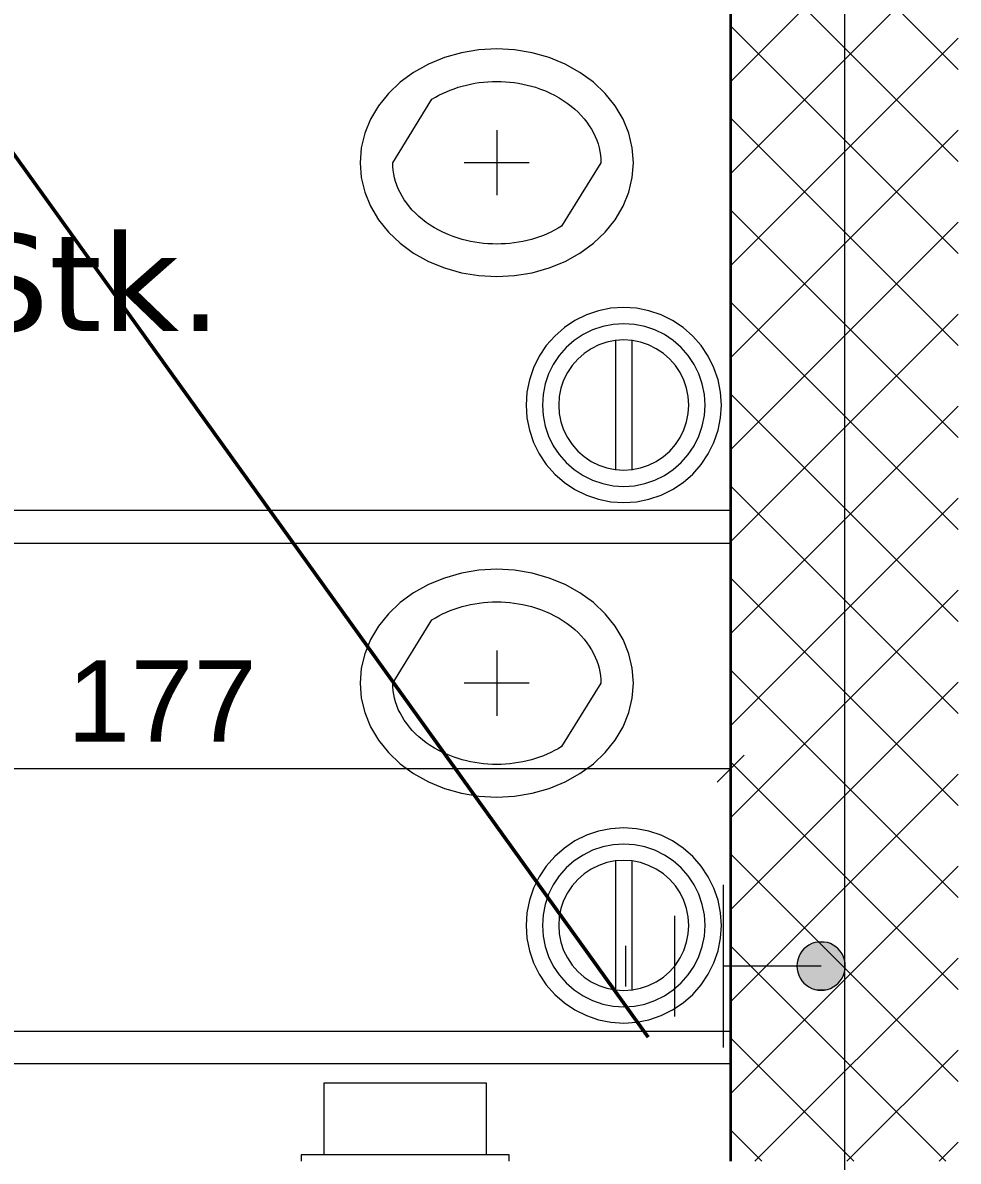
# Model space of a CAD drawing. Extents: x -1132 to 613, y -179 to 712.
# Drawn here: x -737.07 to -708.31, y 344.88 to 379.88 of the extents above; entities that cross this region are included whole.
import ezdxf
from ezdxf.lldxf.tags import DXFTag

# ---------------------------------------------------------------- set-up
doc = ezdxf.new("R2010")
doc.units = 0
doc.layers.get('0').update_dxf_attribs({"lineweight": 13})
for name, color, linetype, lineweight in [('A-AREA-____-IDEN', 7, 'Continuous', 5), ('A-GENM-____-HDLN', 7, '_Verdeckte Linien_', 9), ('A-WALL-____-MCUT', 7, 'Continuous', 35), ('A-WALL-____-PATT', 7, 'Continuous', 35), ('M-EQPM-____-OTLN', 7, 'Continuous', 9), ('S-GRID-____-OTLN', 7, 'Continuous', 5)]:
    doc.layers.add(name, color=color, linetype=linetype, lineweight=lineweight)
for name, color, linetype, lineweight, true_color in [('EL01_VVV_Mass', 7, 'Continuous', 13, 0xb2b200), ('EL01_WAN_Potentialausgleich', 1, 'Continuous', 13, 0xff0000), ('X_Geometrie', 3, 'Continuous', 50, 0x00ff00)]:
    doc.layers.add(name, color=color, linetype=linetype, lineweight=lineweight, true_color=true_color)
doc.styles.get("Standard").update_dxf_attribs({"font": 'arial.ttf'})
tags = doc.linetypes.add('_Rasterlinie_', pattern=[0.375, 0.2, -0.05, 0.075, -0.05]).pattern_tags.tags
tags[10:11] = [DXFTag(74, 4), DXFTag(75, 0), DXFTag(340, '0'), DXFTag(46, 1.0), DXFTag(50, 0.0), DXFTag(44, 0.0), DXFTag(45, 0.0)]
tags[8:9] = [DXFTag(74, 4), DXFTag(75, 0), DXFTag(340, '0'), DXFTag(46, 1.0), DXFTag(50, 0.0), DXFTag(44, 0.0), DXFTag(45, 0.0)]
tags[6:7] = [DXFTag(74, 4), DXFTag(75, 0), DXFTag(340, '0'), DXFTag(46, 1.0), DXFTag(50, 0.0), DXFTag(44, 0.0), DXFTag(45, 0.0)]
tags[4:5] = [DXFTag(74, 4), DXFTag(75, 0), DXFTag(340, '0'), DXFTag(46, 1.0), DXFTag(50, 0.0), DXFTag(44, 0.0), DXFTag(45, 0.0)]
tags = doc.linetypes.add('_Verdeckte Linien_', pattern=[0.15, 0.1, -0.05]).pattern_tags.tags
tags[6:7] = [DXFTag(74, 4), DXFTag(75, 0), DXFTag(340, '0'), DXFTag(46, 1.0), DXFTag(50, 0.0), DXFTag(44, 0.0), DXFTag(45, 0.0)]
tags[4:5] = [DXFTag(74, 4), DXFTag(75, 0), DXFTag(340, '0'), DXFTag(46, 1.0), DXFTag(50, 0.0), DXFTag(44, 0.0), DXFTag(45, 0.0)]

# ---------------------------------------------------------------- blocks, each defined once
blk = doc.blocks.new('Referenz-A0UNPDE96I', base_point=(-1115.886, -117.372))
at = {"layer": 'A-GENM-____-HDLN', "color": 0, "linetype": '_Verdeckte Linien_', "ltscale": 0.13}
for p, q in [((-722.498, 379.074), (-723.047, 379.044)), ((-721.95, 379.044), (-722.498, 379.074)), ((-724.106, 378.807), (-724.598, 378.605)), ((-723.585, 378.955), (-724.106, 378.807)), ((-723.047, 379.044), (-723.585, 378.955)), ((-721.411, 378.955), (-721.95, 379.044)), ((-720.891, 378.807), (-721.411, 378.955)), ((-720.398, 378.605), (-720.891, 378.807)), ((-724.598, 378.605), (-725.055, 378.351)), ((-719.942, 378.351), (-720.398, 378.605)), ((-725.468, 378.049), (-725.83, 377.704)), ((-725.055, 378.351), (-725.468, 378.049)), ((-719.529, 378.049), (-719.942, 378.351)), ((-719.166, 377.704), (-719.529, 378.049)), ((-725.83, 377.704), (-726.136, 377.324)), ((-718.861, 377.324), (-719.166, 377.704)), ((-726.136, 377.324), (-726.379, 376.913)), ((-718.618, 376.913), (-718.861, 377.324)), ((-726.379, 376.913), (-726.555, 376.48)), ((-718.441, 376.48), (-718.618, 376.913)), ((-726.555, 376.48), (-726.662, 376.031)), ((-722.498, 376.574), (-722.498, 374.574)), ((-718.334, 376.031), (-718.441, 376.48)), ((-726.662, 376.031), (-726.698, 375.574)), ((-718.298, 375.574), (-718.334, 376.031)), ((-726.698, 375.574), (-726.662, 375.117)), ((-721.498, 375.574), (-723.498, 375.574)), ((-718.334, 375.117), (-718.298, 375.574)), ((-726.662, 375.117), (-726.555, 374.668)), ((-718.441, 374.668), (-718.334, 375.117)), ((-726.555, 374.668), (-726.379, 374.234)), ((-718.618, 374.234), (-718.441, 374.668)), ((-726.379, 374.234), (-726.136, 373.824)), ((-718.861, 373.824), (-718.618, 374.234)), ((-726.136, 373.824), (-725.83, 373.443)), ((-719.166, 373.443), (-718.861, 373.824)), ((-725.83, 373.443), (-725.468, 373.099)), ((-719.529, 373.099), (-719.166, 373.443)), ((-725.468, 373.099), (-725.055, 372.797)), ((-725.055, 372.797), (-724.598, 372.543)), ((-720.398, 372.543), (-719.942, 372.797)), ((-719.942, 372.797), (-719.529, 373.099)), ((-724.598, 372.543), (-724.106, 372.34)), ((-720.891, 372.34), (-720.398, 372.543)), ((-724.106, 372.34), (-723.585, 372.193)), ((-723.585, 372.193), (-723.047, 372.104)), ((-723.047, 372.104), (-722.498, 372.074)), ((-722.498, 372.074), (-721.95, 372.104)), ((-721.95, 372.104), (-721.411, 372.193)), ((-721.411, 372.193), (-720.891, 372.34)), ((-719.373, 371.023), (-719.744, 370.897)), ((-718.988, 371.099), (-719.373, 371.023)), ((-718.596, 371.125), (-718.988, 371.099)), ((-718.205, 371.099), (-718.596, 371.125)), ((-717.82, 371.023), (-718.205, 371.099)), ((-717.448, 370.897), (-717.82, 371.023)), ((-720.096, 370.723), (-720.422, 370.505)), ((-719.744, 370.897), (-720.096, 370.723)), ((-717.096, 370.723), (-717.448, 370.897)), ((-716.77, 370.505), (-717.096, 370.723)), ((-720.422, 370.505), (-720.717, 370.246)), ((-719.553, 370.435), (-719.846, 370.29)), ((-719.243, 370.54), (-719.553, 370.435)), ((-718.922, 370.604), (-719.243, 370.54)), ((-718.596, 370.625), (-718.922, 370.604)), ((-718.27, 370.604), (-718.596, 370.625)), ((-717.949, 370.54), (-718.27, 370.604)), ((-717.639, 370.435), (-717.949, 370.54)), ((-717.346, 370.29), (-717.639, 370.435)), ((-716.475, 370.246), (-716.77, 370.505)), ((-720.717, 370.246), (-720.976, 369.951)), ((-720.118, 370.108), (-720.364, 369.893)), ((-719.846, 370.29), (-720.118, 370.108)), ((-719.361, 369.973), (-719.596, 369.857)), ((-719.114, 370.057), (-719.361, 369.973)), ((-718.857, 370.108), (-719.114, 370.057)), ((-718.596, 370.125), (-718.857, 370.108)), ((-718.846, 370.125), (-718.846, 366.125)), ((-718.335, 370.108), (-718.596, 370.125)), ((-718.346, 370.125), (-718.346, 366.125)), ((-718.078, 370.057), (-718.335, 370.108)), ((-717.831, 369.973), (-718.078, 370.057)), ((-717.596, 369.857), (-717.831, 369.973)), ((-717.074, 370.108), (-717.346, 370.29)), ((-716.828, 369.893), (-717.074, 370.108)), ((-716.216, 369.951), (-716.475, 370.246)), ((-721.194, 369.625), (-721.368, 369.273)), ((-720.976, 369.951), (-721.194, 369.625)), ((-720.579, 369.647), (-720.761, 369.375)), ((-720.364, 369.893), (-720.579, 369.647)), ((-719.814, 369.712), (-720.01, 369.539)), ((-719.596, 369.857), (-719.814, 369.712)), ((-717.379, 369.712), (-717.596, 369.857)), ((-717.182, 369.539), (-717.379, 369.712)), ((-716.613, 369.647), (-716.828, 369.893)), ((-716.431, 369.375), (-716.613, 369.647)), ((-715.998, 369.625), (-716.216, 369.951)), ((-715.824, 369.273), (-715.998, 369.625)), ((-721.368, 369.273), (-721.494, 368.902)), ((-720.761, 369.375), (-720.906, 369.082)), ((-720.183, 369.343), (-720.328, 369.125)), ((-720.01, 369.539), (-720.183, 369.343)), ((-717.009, 369.343), (-717.182, 369.539)), ((-716.864, 369.125), (-717.009, 369.343)), ((-716.286, 369.082), (-716.431, 369.375)), ((-715.698, 368.902), (-715.824, 369.273)), ((-720.906, 369.082), (-721.011, 368.772)), ((-720.328, 369.125), (-720.444, 368.89)), ((-716.748, 368.89), (-716.864, 369.125)), ((-716.181, 368.772), (-716.286, 369.082)), ((-721.494, 368.902), (-721.57, 368.517)), ((-721.011, 368.772), (-721.075, 368.451)), ((-720.528, 368.643), (-720.579, 368.386)), ((-720.444, 368.89), (-720.528, 368.643)), ((-716.664, 368.643), (-716.748, 368.89)), ((-716.613, 368.386), (-716.664, 368.643)), ((-716.117, 368.451), (-716.181, 368.772)), ((-715.622, 368.517), (-715.698, 368.902)), ((-721.57, 368.517), (-721.596, 368.125)), ((-721.075, 368.451), (-721.096, 368.125)), ((-720.579, 368.386), (-720.596, 368.125)), ((-716.596, 368.125), (-716.613, 368.386)), ((-716.096, 368.125), (-716.117, 368.451)), ((-715.596, 368.125), (-715.622, 368.517)), ((-721.596, 368.125), (-721.57, 367.734)), ((-721.096, 368.125), (-721.075, 367.799)), ((-720.596, 368.125), (-720.579, 367.864)), ((-720.579, 367.864), (-720.528, 367.607)), ((-716.664, 367.607), (-716.613, 367.864)), ((-716.613, 367.864), (-716.596, 368.125)), ((-716.117, 367.799), (-716.096, 368.125)), ((-715.622, 367.734), (-715.596, 368.125)), ((-721.57, 367.734), (-721.494, 367.349)), ((-721.075, 367.799), (-721.011, 367.478)), ((-720.528, 367.607), (-720.444, 367.36)), ((-716.748, 367.36), (-716.664, 367.607)), ((-716.181, 367.478), (-716.117, 367.799)), ((-715.698, 367.349), (-715.622, 367.734)), ((-721.494, 367.349), (-721.368, 366.977)), ((-721.011, 367.478), (-720.906, 367.168)), ((-720.906, 367.168), (-720.761, 366.875)), ((-720.444, 367.36), (-720.328, 367.125)), ((-716.864, 367.125), (-716.748, 367.36)), ((-716.431, 366.875), (-716.286, 367.168)), ((-716.286, 367.168), (-716.181, 367.478)), ((-715.824, 366.977), (-715.698, 367.349)), ((-721.368, 366.977), (-721.194, 366.625)), ((-720.761, 366.875), (-720.579, 366.603)), ((-720.328, 367.125), (-720.183, 366.908)), ((-720.183, 366.908), (-720.01, 366.711)), ((-717.182, 366.711), (-717.009, 366.908)), ((-717.009, 366.908), (-716.864, 367.125)), ((-716.613, 366.603), (-716.431, 366.875)), ((-715.998, 366.625), (-715.824, 366.977)), ((-721.194, 366.625), (-720.976, 366.299)), ((-720.579, 366.603), (-720.364, 366.357)), ((-720.01, 366.711), (-719.814, 366.538)), ((-719.814, 366.538), (-719.596, 366.393)), ((-717.596, 366.393), (-717.379, 366.538)), ((-717.379, 366.538), (-717.182, 366.711)), ((-716.828, 366.357), (-716.613, 366.603)), ((-716.216, 366.299), (-715.998, 366.625)), ((-720.976, 366.299), (-720.717, 366.004)), ((-720.364, 366.357), (-720.118, 366.142)), ((-720.118, 366.142), (-719.846, 365.96)), ((-719.596, 366.393), (-719.361, 366.277)), ((-719.361, 366.277), (-719.114, 366.193)), ((-719.114, 366.193), (-718.857, 366.142)), ((-718.857, 366.142), (-718.596, 366.125)), ((-718.596, 366.125), (-718.335, 366.142)), ((-718.335, 366.142), (-718.078, 366.193)), ((-718.078, 366.193), (-717.831, 366.277)), ((-717.831, 366.277), (-717.596, 366.393)), ((-717.346, 365.96), (-717.074, 366.142)), ((-717.074, 366.142), (-716.828, 366.357)), ((-716.475, 366.004), (-716.216, 366.299)), ((-720.717, 366.004), (-720.422, 365.745)), ((-719.846, 365.96), (-719.553, 365.815)), ((-719.553, 365.815), (-719.243, 365.71)), ((-717.949, 365.71), (-717.639, 365.815)), ((-717.639, 365.815), (-717.346, 365.96)), ((-716.77, 365.745), (-716.475, 366.004)), ((-720.422, 365.745), (-720.096, 365.527)), ((-720.096, 365.527), (-719.744, 365.353)), ((-719.243, 365.71), (-718.922, 365.646)), ((-718.922, 365.646), (-718.596, 365.625)), ((-718.596, 365.625), (-718.27, 365.646)), ((-718.27, 365.646), (-717.949, 365.71)), ((-717.448, 365.353), (-717.096, 365.527)), ((-717.096, 365.527), (-716.77, 365.745)), ((-719.744, 365.353), (-719.373, 365.227)), ((-719.373, 365.227), (-718.988, 365.151)), ((-718.988, 365.151), (-718.596, 365.125)), ((-718.596, 365.125), (-718.205, 365.151)), ((-718.205, 365.151), (-717.82, 365.227)), ((-717.82, 365.227), (-717.448, 365.353)), ((-715.315, 364.878), (-739.315, 364.878)), ((-715.315, 363.878), (-715.315, 364.878)), ((-739.315, 363.878), (-715.315, 363.878)), ((-723.047, 363.044), (-723.585, 362.955)), ((-722.498, 363.074), (-723.047, 363.044)), ((-721.95, 363.044), (-722.498, 363.074)), ((-721.411, 362.955), (-721.95, 363.044)), ((-724.106, 362.807), (-724.598, 362.605)), ((-723.585, 362.955), (-724.106, 362.807)), ((-720.891, 362.807), (-721.411, 362.955)), ((-720.398, 362.605), (-720.891, 362.807)), ((-725.055, 362.351), (-725.468, 362.049)), ((-724.598, 362.605), (-725.055, 362.351)), ((-719.942, 362.351), (-720.398, 362.605)), ((-719.529, 362.049), (-719.942, 362.351)), ((-725.468, 362.049), (-725.83, 361.704)), ((-719.166, 361.704), (-719.529, 362.049)), ((-725.83, 361.704), (-726.136, 361.324)), ((-718.861, 361.324), (-719.166, 361.704)), ((-726.136, 361.324), (-726.379, 360.913)), ((-718.618, 360.913), (-718.861, 361.324)), ((-726.379, 360.913), (-726.555, 360.48)), ((-718.441, 360.48), (-718.618, 360.913)), ((-722.498, 360.574), (-722.498, 358.574)), ((-726.555, 360.48), (-726.662, 360.031)), ((-718.334, 360.031), (-718.441, 360.48)), ((-726.662, 360.031), (-726.698, 359.574)), ((-718.298, 359.574), (-718.334, 360.031)), ((-726.698, 359.574), (-726.662, 359.117)), ((-721.498, 359.574), (-723.498, 359.574)), ((-718.334, 359.117), (-718.298, 359.574)), ((-726.662, 359.117), (-726.555, 358.668)), ((-718.441, 358.668), (-718.334, 359.117)), ((-726.555, 358.668), (-726.379, 358.234)), ((-718.618, 358.234), (-718.441, 358.668)), ((-726.379, 358.234), (-726.136, 357.824)), ((-718.861, 357.824), (-718.618, 358.234)), ((-726.136, 357.824), (-725.83, 357.443)), ((-719.166, 357.443), (-718.861, 357.824)), ((-725.83, 357.443), (-725.468, 357.099)), ((-719.529, 357.099), (-719.166, 357.443)), ((-725.468, 357.099), (-725.055, 356.797)), ((-719.942, 356.797), (-719.529, 357.099)), ((-725.055, 356.797), (-724.598, 356.543)), ((-720.398, 356.543), (-719.942, 356.797)), ((-724.598, 356.543), (-724.106, 356.34)), ((-724.106, 356.34), (-723.585, 356.193)), ((-721.411, 356.193), (-720.891, 356.34)), ((-720.891, 356.34), (-720.398, 356.543)), ((-723.585, 356.193), (-723.047, 356.104)), ((-723.047, 356.104), (-722.498, 356.074)), ((-722.498, 356.074), (-721.95, 356.104)), ((-721.95, 356.104), (-721.411, 356.193)), ((-719.373, 355.023), (-719.744, 354.897)), ((-718.988, 355.099), (-719.373, 355.023)), ((-718.596, 355.125), (-718.988, 355.099)), ((-718.205, 355.099), (-718.596, 355.125)), ((-717.82, 355.023), (-718.205, 355.099)), ((-717.448, 354.897), (-717.82, 355.023)), ((-720.096, 354.723), (-720.422, 354.505)), ((-719.744, 354.897), (-720.096, 354.723)), ((-718.922, 354.604), (-719.243, 354.54)), ((-718.596, 354.625), (-718.922, 354.604)), ((-718.27, 354.604), (-718.596, 354.625)), ((-717.949, 354.54), (-718.27, 354.604)), ((-717.096, 354.723), (-717.448, 354.897)), ((-716.77, 354.505), (-717.096, 354.723)), ((-720.717, 354.246), (-720.976, 353.951)), ((-720.422, 354.505), (-720.717, 354.246)), ((-719.846, 354.29), (-720.118, 354.108)), ((-719.553, 354.435), (-719.846, 354.29)), ((-719.243, 354.54), (-719.553, 354.435)), ((-717.639, 354.435), (-717.949, 354.54)), ((-717.346, 354.29), (-717.639, 354.435)), ((-717.074, 354.108), (-717.346, 354.29)), ((-716.475, 354.246), (-716.77, 354.505)), ((-716.216, 353.951), (-716.475, 354.246)), ((-720.976, 353.951), (-721.194, 353.625)), ((-720.364, 353.893), (-720.579, 353.647)), ((-720.118, 354.108), (-720.364, 353.893)), ((-719.361, 353.973), (-719.596, 353.857)), ((-719.114, 354.057), (-719.361, 353.973)), ((-718.857, 354.108), (-719.114, 354.057)), ((-718.596, 354.125), (-718.857, 354.108)), ((-718.846, 354.125), (-718.846, 350.125)), ((-718.335, 354.108), (-718.596, 354.125)), ((-718.346, 354.125), (-718.346, 350.125)), ((-718.078, 354.057), (-718.335, 354.108)), ((-717.831, 353.973), (-718.078, 354.057)), ((-717.596, 353.857), (-717.831, 353.973)), ((-716.828, 353.893), (-717.074, 354.108)), ((-716.613, 353.647), (-716.828, 353.893)), ((-715.998, 353.625), (-716.216, 353.951)), ((-721.194, 353.625), (-721.368, 353.273)), ((-720.579, 353.647), (-720.761, 353.375)), ((-720.01, 353.539), (-720.183, 353.343)), ((-719.814, 353.712), (-720.01, 353.539)), ((-719.596, 353.857), (-719.814, 353.712)), ((-717.379, 353.712), (-717.596, 353.857)), ((-717.182, 353.539), (-717.379, 353.712)), ((-717.009, 353.343), (-717.182, 353.539)), ((-716.431, 353.375), (-716.613, 353.647)), ((-715.824, 353.273), (-715.998, 353.625)), ((-721.368, 353.273), (-721.494, 352.902)), ((-720.761, 353.375), (-720.906, 353.082)), ((-720.183, 353.343), (-720.328, 353.125)), ((-716.864, 353.125), (-717.009, 353.343)), ((-716.286, 353.082), (-716.431, 353.375)), ((-715.698, 352.902), (-715.824, 353.273)), ((-721.494, 352.902), (-721.57, 352.517)), ((-720.906, 353.082), (-721.011, 352.772)), ((-720.444, 352.89), (-720.528, 352.643)), ((-720.328, 353.125), (-720.444, 352.89)), ((-716.748, 352.89), (-716.864, 353.125)), ((-716.664, 352.643), (-716.748, 352.89)), ((-716.181, 352.772), (-716.286, 353.082)), ((-715.622, 352.517), (-715.698, 352.902)), ((-721.57, 352.517), (-721.596, 352.125)), ((-721.011, 352.772), (-721.075, 352.451)), ((-720.528, 352.643), (-720.579, 352.386)), ((-716.613, 352.386), (-716.664, 352.643)), ((-716.117, 352.451), (-716.181, 352.772)), ((-715.596, 352.125), (-715.622, 352.517)), ((-721.596, 352.125), (-721.57, 351.734)), ((-721.075, 352.451), (-721.096, 352.125)), ((-721.096, 352.125), (-721.075, 351.799)), ((-720.579, 352.386), (-720.596, 352.125)), ((-720.596, 352.125), (-720.579, 351.864)), ((-716.596, 352.125), (-716.613, 352.386)), ((-716.613, 351.864), (-716.596, 352.125)), ((-716.096, 352.125), (-716.117, 352.451)), ((-716.117, 351.799), (-716.096, 352.125)), ((-715.622, 351.734), (-715.596, 352.125)), ((-721.075, 351.799), (-721.011, 351.478)), ((-720.579, 351.864), (-720.528, 351.607)), ((-716.664, 351.607), (-716.613, 351.864)), ((-716.181, 351.478), (-716.117, 351.799)), ((-721.57, 351.734), (-721.494, 351.349)), ((-721.011, 351.478), (-720.906, 351.168)), ((-720.528, 351.607), (-720.444, 351.36)), ((-716.748, 351.36), (-716.664, 351.607)), ((-716.286, 351.168), (-716.181, 351.478)), ((-715.698, 351.349), (-715.622, 351.734)), ((-721.494, 351.349), (-721.368, 350.977)), ((-720.906, 351.168), (-720.761, 350.875)), ((-720.444, 351.36), (-720.328, 351.125)), ((-720.328, 351.125), (-720.183, 350.908)), ((-717.009, 350.908), (-716.864, 351.125)), ((-716.864, 351.125), (-716.748, 351.36)), ((-716.431, 350.875), (-716.286, 351.168)), ((-715.824, 350.977), (-715.698, 351.349)), ((-721.368, 350.977), (-721.194, 350.625)), ((-720.761, 350.875), (-720.579, 350.603)), ((-720.183, 350.908), (-720.01, 350.711)), ((-717.182, 350.711), (-717.009, 350.908)), ((-716.613, 350.603), (-716.431, 350.875)), ((-715.998, 350.625), (-715.824, 350.977)), ((-721.194, 350.625), (-720.976, 350.299)), ((-720.579, 350.603), (-720.364, 350.357)), ((-720.01, 350.711), (-719.814, 350.538)), ((-719.814, 350.538), (-719.596, 350.393)), ((-719.596, 350.393), (-719.361, 350.277)), ((-717.831, 350.277), (-717.596, 350.393)), ((-717.596, 350.393), (-717.379, 350.538)), ((-717.379, 350.538), (-717.182, 350.711)), ((-716.828, 350.357), (-716.613, 350.603)), ((-716.216, 350.299), (-715.998, 350.625)), ((-720.976, 350.299), (-720.717, 350.004)), ((-720.364, 350.357), (-720.118, 350.142)), ((-720.118, 350.142), (-719.846, 349.96)), ((-719.361, 350.277), (-719.114, 350.193)), ((-719.114, 350.193), (-718.857, 350.142)), ((-718.857, 350.142), (-718.596, 350.125)), ((-718.596, 350.125), (-718.335, 350.142)), ((-718.335, 350.142), (-718.078, 350.193)), ((-718.078, 350.193), (-717.831, 350.277)), ((-717.346, 349.96), (-717.074, 350.142)), ((-717.074, 350.142), (-716.828, 350.357)), ((-716.475, 350.004), (-716.216, 350.299)), ((-720.717, 350.004), (-720.422, 349.745)), ((-720.422, 349.745), (-720.096, 349.527)), ((-719.846, 349.96), (-719.553, 349.815)), ((-719.553, 349.815), (-719.243, 349.71)), ((-719.243, 349.71), (-718.922, 349.646)), ((-718.27, 349.646), (-717.949, 349.71)), ((-717.949, 349.71), (-717.639, 349.815)), ((-717.639, 349.815), (-717.346, 349.96)), ((-717.096, 349.527), (-716.77, 349.745)), ((-716.77, 349.745), (-716.475, 350.004)), ((-720.096, 349.527), (-719.744, 349.353)), ((-719.744, 349.353), (-719.373, 349.227)), ((-718.922, 349.646), (-718.596, 349.625)), ((-718.596, 349.625), (-718.27, 349.646)), ((-717.82, 349.227), (-717.448, 349.353)), ((-717.448, 349.353), (-717.096, 349.527)), ((-719.373, 349.227), (-718.988, 349.151)), ((-718.988, 349.151), (-718.596, 349.125)), ((-718.596, 349.125), (-718.205, 349.151)), ((-718.205, 349.151), (-717.82, 349.227)), ((-739.315, 348.878), (-715.315, 348.878)), ((-715.315, 347.878), (-715.315, 348.878)), ((-740.315, 347.878), (-715.315, 347.878))]:
    blk.add_line(p, q, dxfattribs=at)
at = {"layer": 'A-GENM-____-HDLN', "color": 0, "linetype": 'Continuous'}
for p, q in [((-723.302, 377.993), (-723.171, 378.017)), ((-723.171, 378.017), (-723.038, 378.038)), ((-723.038, 378.038), (-722.904, 378.053)), ((-722.904, 378.053), (-722.769, 378.065)), ((-722.769, 378.065), (-722.634, 378.071)), ((-722.634, 378.071), (-722.498, 378.074)), ((-722.498, 378.074), (-722.363, 378.071)), ((-722.363, 378.071), (-722.228, 378.065)), ((-722.228, 378.065), (-722.093, 378.053)), ((-722.093, 378.053), (-721.959, 378.038)), ((-721.959, 378.038), (-721.826, 378.017)), ((-721.826, 378.017), (-721.694, 377.993)), ((-724.277, 377.647), (-724.165, 377.704)), ((-724.165, 377.704), (-724.049, 377.757)), ((-724.049, 377.757), (-723.931, 377.806)), ((-723.931, 377.806), (-723.81, 377.851)), ((-723.81, 377.851), (-723.686, 377.893)), ((-723.686, 377.893), (-723.56, 377.93)), ((-723.56, 377.93), (-723.432, 377.963)), ((-723.432, 377.963), (-723.302, 377.993)), ((-721.694, 377.993), (-721.564, 377.964)), ((-721.564, 377.964), (-721.436, 377.93)), ((-721.436, 377.93), (-721.31, 377.893)), ((-721.31, 377.893), (-721.156, 377.84)), ((-721.156, 377.84), (-721.006, 377.782)), ((-721.006, 377.782), (-720.861, 377.717)), ((-720.861, 377.717), (-720.72, 377.647)), ((-725.698, 375.574), (-724.491, 377.524)), ((-724.491, 377.524), (-724.386, 377.587)), ((-724.386, 377.587), (-724.277, 377.647)), ((-720.72, 377.647), (-720.585, 377.572)), ((-720.585, 377.572), (-720.455, 377.492)), ((-720.455, 377.492), (-720.331, 377.407)), ((-720.331, 377.407), (-720.214, 377.317)), ((-720.214, 377.317), (-720.103, 377.224)), ((-720.103, 377.224), (-719.999, 377.127)), ((-719.999, 377.127), (-719.902, 377.027)), ((-719.902, 377.027), (-719.812, 376.924)), ((-719.812, 376.924), (-719.729, 376.819)), ((-719.729, 376.819), (-719.654, 376.711)), ((-719.654, 376.711), (-719.586, 376.602)), ((-719.586, 376.602), (-719.525, 376.491)), ((-719.525, 376.491), (-719.471, 376.378)), ((-719.471, 376.378), (-719.425, 376.265)), ((-719.425, 376.265), (-719.386, 376.151)), ((-719.386, 376.151), (-719.354, 376.036)), ((-719.354, 376.036), (-719.33, 375.921)), ((-719.33, 375.921), (-719.312, 375.805)), ((-725.695, 375.458), (-725.698, 375.574)), ((-719.298, 375.574), (-720.506, 373.623)), ((-719.312, 375.805), (-719.302, 375.69)), ((-719.302, 375.69), (-719.298, 375.574)), ((-725.684, 375.342), (-725.695, 375.458)), ((-725.667, 375.227), (-725.684, 375.342)), ((-725.642, 375.112), (-725.667, 375.227)), ((-725.611, 374.997), (-725.642, 375.112)), ((-725.572, 374.883), (-725.611, 374.997)), ((-725.525, 374.769), (-725.572, 374.883)), ((-725.472, 374.657), (-725.525, 374.769)), ((-725.411, 374.546), (-725.472, 374.657)), ((-725.343, 374.436), (-725.411, 374.546)), ((-725.267, 374.329), (-725.343, 374.436)), ((-725.185, 374.223), (-725.267, 374.329)), ((-725.095, 374.121), (-725.185, 374.223)), ((-724.998, 374.02), (-725.095, 374.121)), ((-724.894, 373.924), (-724.998, 374.02)), ((-724.783, 373.83), (-724.894, 373.924)), ((-724.666, 373.741), (-724.783, 373.83)), ((-724.542, 373.656), (-724.666, 373.741)), ((-724.412, 373.576), (-724.542, 373.656)), ((-724.277, 373.5), (-724.412, 373.576)), ((-724.136, 373.43), (-724.277, 373.5)), ((-720.72, 373.5), (-720.832, 373.444)), ((-720.611, 373.56), (-720.72, 373.5)), ((-720.506, 373.623), (-720.611, 373.56)), ((-723.991, 373.366), (-724.136, 373.43)), ((-723.841, 373.307), (-723.991, 373.366)), ((-723.686, 373.255), (-723.841, 373.307)), ((-723.56, 373.217), (-723.686, 373.255)), ((-723.432, 373.184), (-723.56, 373.217)), ((-723.302, 373.155), (-723.432, 373.184)), ((-723.171, 373.13), (-723.302, 373.155)), ((-723.038, 373.11), (-723.171, 373.13)), ((-721.826, 373.13), (-721.959, 373.11)), ((-721.694, 373.155), (-721.826, 373.13)), ((-721.565, 373.184), (-721.694, 373.155)), ((-721.436, 373.217), (-721.565, 373.184)), ((-721.31, 373.255), (-721.436, 373.217)), ((-721.187, 373.296), (-721.31, 373.255)), ((-721.066, 373.342), (-721.187, 373.296)), ((-720.947, 373.391), (-721.066, 373.342)), ((-720.832, 373.444), (-720.947, 373.391)), ((-722.904, 373.094), (-723.038, 373.11)), ((-722.769, 373.083), (-722.904, 373.094)), ((-722.634, 373.076), (-722.769, 373.083)), ((-722.498, 373.074), (-722.634, 373.076)), ((-722.363, 373.076), (-722.498, 373.074)), ((-722.228, 373.083), (-722.363, 373.076)), ((-722.093, 373.094), (-722.228, 373.083)), ((-721.959, 373.11), (-722.093, 373.094)), ((-723.686, 361.893), (-723.56, 361.93)), ((-723.56, 361.93), (-723.432, 361.963)), ((-723.432, 361.963), (-723.302, 361.993)), ((-723.302, 361.993), (-723.171, 362.017)), ((-723.171, 362.017), (-723.038, 362.038)), ((-723.038, 362.038), (-722.904, 362.053)), ((-722.904, 362.053), (-722.769, 362.065)), ((-722.769, 362.065), (-722.634, 362.071)), ((-722.634, 362.071), (-722.498, 362.074)), ((-722.498, 362.074), (-722.363, 362.071)), ((-722.363, 362.071), (-722.228, 362.065)), ((-722.228, 362.065), (-722.093, 362.053)), ((-722.093, 362.053), (-721.959, 362.038)), ((-721.959, 362.038), (-721.826, 362.017)), ((-721.826, 362.017), (-721.694, 361.993)), ((-721.694, 361.993), (-721.564, 361.964)), ((-721.564, 361.964), (-721.436, 361.93)), ((-721.436, 361.93), (-721.31, 361.893)), ((-724.491, 361.524), (-724.386, 361.587)), ((-724.386, 361.587), (-724.277, 361.647)), ((-724.277, 361.647), (-724.165, 361.704)), ((-724.165, 361.704), (-724.049, 361.757)), ((-724.049, 361.757), (-723.931, 361.806)), ((-723.931, 361.806), (-723.81, 361.851)), ((-723.81, 361.851), (-723.686, 361.893)), ((-721.31, 361.893), (-721.156, 361.84)), ((-721.156, 361.84), (-721.006, 361.782)), ((-721.006, 361.782), (-720.861, 361.717)), ((-720.861, 361.717), (-720.72, 361.647)), ((-720.72, 361.647), (-720.585, 361.572)), ((-720.585, 361.572), (-720.455, 361.492)), ((-725.698, 359.574), (-724.491, 361.524)), ((-720.455, 361.492), (-720.331, 361.407)), ((-720.331, 361.407), (-720.214, 361.317)), ((-720.214, 361.317), (-720.103, 361.224)), ((-720.103, 361.224), (-719.999, 361.127)), ((-719.999, 361.127), (-719.902, 361.027)), ((-719.902, 361.027), (-719.812, 360.924)), ((-719.812, 360.924), (-719.729, 360.819)), ((-719.729, 360.819), (-719.654, 360.711)), ((-719.654, 360.711), (-719.586, 360.602)), ((-719.586, 360.602), (-719.525, 360.491)), ((-719.525, 360.491), (-719.471, 360.378)), ((-719.471, 360.378), (-719.425, 360.265)), ((-719.425, 360.265), (-719.386, 360.151)), ((-719.386, 360.151), (-719.354, 360.036)), ((-719.354, 360.036), (-719.33, 359.921)), ((-719.33, 359.921), (-719.312, 359.805)), ((-725.695, 359.458), (-725.698, 359.574)), ((-719.298, 359.574), (-720.506, 357.623)), ((-719.312, 359.805), (-719.302, 359.69)), ((-719.302, 359.69), (-719.298, 359.574)), ((-725.684, 359.342), (-725.695, 359.458)), ((-725.667, 359.227), (-725.684, 359.342)), ((-725.642, 359.112), (-725.667, 359.227)), ((-725.611, 358.997), (-725.642, 359.112)), ((-725.572, 358.883), (-725.611, 358.997)), ((-725.525, 358.769), (-725.572, 358.883)), ((-725.472, 358.657), (-725.525, 358.769)), ((-725.411, 358.546), (-725.472, 358.657)), ((-725.343, 358.436), (-725.411, 358.546)), ((-725.267, 358.329), (-725.343, 358.436)), ((-725.185, 358.223), (-725.267, 358.329)), ((-725.095, 358.121), (-725.185, 358.223)), ((-724.998, 358.02), (-725.095, 358.121)), ((-724.894, 357.924), (-724.998, 358.02)), ((-724.783, 357.83), (-724.894, 357.924)), ((-724.666, 357.741), (-724.783, 357.83)), ((-724.542, 357.656), (-724.666, 357.741)), ((-724.412, 357.576), (-724.542, 357.656)), ((-724.277, 357.5), (-724.412, 357.576)), ((-724.136, 357.43), (-724.277, 357.5)), ((-723.991, 357.366), (-724.136, 357.43)), ((-723.841, 357.307), (-723.991, 357.366)), ((-720.947, 357.391), (-721.066, 357.342)), ((-720.832, 357.444), (-720.947, 357.391)), ((-720.72, 357.5), (-720.832, 357.444)), ((-720.611, 357.56), (-720.72, 357.5)), ((-720.506, 357.623), (-720.611, 357.56)), ((-723.686, 357.255), (-723.841, 357.307)), ((-723.56, 357.217), (-723.686, 357.255)), ((-723.432, 357.184), (-723.56, 357.217)), ((-723.302, 357.155), (-723.432, 357.184)), ((-723.171, 357.13), (-723.302, 357.155)), ((-723.038, 357.11), (-723.171, 357.13)), ((-722.904, 357.094), (-723.038, 357.11)), ((-722.769, 357.083), (-722.904, 357.094)), ((-722.634, 357.076), (-722.769, 357.083)), ((-722.498, 357.074), (-722.634, 357.076)), ((-722.363, 357.076), (-722.498, 357.074)), ((-722.228, 357.083), (-722.363, 357.076)), ((-722.093, 357.094), (-722.228, 357.083)), ((-721.959, 357.11), (-722.093, 357.094)), ((-721.826, 357.13), (-721.959, 357.11)), ((-721.694, 357.155), (-721.826, 357.13)), ((-721.565, 357.184), (-721.694, 357.155)), ((-721.436, 357.217), (-721.565, 357.184)), ((-721.31, 357.255), (-721.436, 357.217)), ((-721.187, 357.296), (-721.31, 357.255)), ((-721.066, 357.342), (-721.187, 357.296))]:
    blk.add_line(p, q, dxfattribs=at)
at = {"layer": 'A-WALL-____-MCUT', "color": 0, "linetype": 'Continuous', "ltscale": 0.35}
blk.add_line((-715.315, 428.878), (-715.315, 344.876), dxfattribs=at)
at = {"layer": 'A-WALL-____-PATT', "color": 0, "linetype": 'Continuous', "lineweight": 9, "ltscale": 0.13}
for p, q in [((-708.315, 378.44), (-715.315, 385.44)), ((-715.315, 378.065), (-708.315, 385.065)), ((-708.315, 375.612), (-715.315, 382.612)), ((-715.315, 375.237), (-708.315, 382.237)), ((-708.315, 372.784), (-715.315, 379.784)), ((-715.315, 372.408), (-708.315, 379.408)), ((-708.315, 369.955), (-715.315, 376.955)), ((-715.315, 369.58), (-708.315, 376.58)), ((-708.315, 367.127), (-715.315, 374.127)), ((-715.315, 366.751), (-708.315, 373.751)), ((-708.315, 364.298), (-715.315, 371.298)), ((-715.315, 363.923), (-708.315, 370.923)), ((-708.315, 361.47), (-715.315, 368.47)), ((-715.315, 361.095), (-708.315, 368.095)), ((-708.315, 358.641), (-715.315, 365.641)), ((-715.315, 358.266), (-708.315, 365.266)), ((-708.315, 355.813), (-715.315, 362.813)), ((-715.315, 355.438), (-708.315, 362.438)), ((-708.315, 352.985), (-715.315, 359.985)), ((-715.315, 352.609), (-708.315, 359.609)), ((-708.315, 350.156), (-715.315, 357.156)), ((-715.315, 349.781), (-708.315, 356.781)), ((-708.315, 347.328), (-715.315, 354.328)), ((-715.315, 346.952), (-708.315, 353.952)), ((-708.692, 344.876), (-715.315, 351.499)), ((-714.562, 344.876), (-708.315, 351.124)), ((-711.52, 344.876), (-715.315, 348.671)), ((-711.734, 344.876), (-708.315, 348.296)), ((-714.349, 344.876), (-715.315, 345.842)), ((-708.905, 344.876), (-708.315, 345.467))]:
    blk.add_line(p, q, dxfattribs=at)
at = {"layer": 'M-EQPM-____-OTLN', "color": 0, "linetype": 'Continuous', "ltscale": 0.13}
for p, q in [((-727.815, 347.276), (-727.815, 345.076)), ((-722.815, 347.276), (-727.815, 347.276)), ((-722.815, 345.076), (-722.815, 347.276)), ((-728.515, 345.076), (-728.515, 344.876)), ((-722.115, 345.076), (-728.515, 345.076)), ((-722.115, 344.876), (-722.115, 345.076))]:
    blk.add_line(p, q, dxfattribs=at)
at = {"layer": 'S-GRID-____-OTLN', "color": 0, "linetype": '_Rasterlinie_', "ltscale": 0.13}
blk.add_line((-711.815, 645.662), (-711.815, 244.87), dxfattribs=at)
at = {"layer": 'X_Geometrie', "color": 0, "linetype": 'Continuous', "ltscale": 0.5}
blk.add_line((-778.277, 432.8), (-717.843, 348.694), dxfattribs=at)
at = {"layer": 'A-AREA-____-IDEN', "color": 0, "linetype": 'Continuous', "ltscale": 0.13, "insert": (-764.664, 373.399), "char_height": 3, "attachment_point": 1}
blk.add_mtext('{\\fVerdana;SR Aborte 7 Stk.}', dxfattribs=at)
blk = doc.blocks.new('Maß-A0UNPFPN6I', base_point=(-751.226, 344.878))
at = {"color": 0, "lineweight": -2}
for p, q in [((-750.813, 355.947), (-750.813, 364.877)), ((-715.313, 357.947), (-715.313, 344.878)), ((-750.399, 357.361), (-751.226, 356.533)), ((-714.899, 357.361), (-715.726, 356.533)), ((-750.813, 356.947), (-715.313, 356.947))]:
    blk.add_line(p, q, dxfattribs=at)
at = {"color": 0, "lineweight": -2, "insert": (-735.704, 360.28), "char_height": 2.5, "attachment_point": 1}
blk.add_mtext('{\\fArial;177}', dxfattribs=at)
blk = doc.blocks.new('Erdungs-Anschluss-A0UNPFZR6I', base_point=(-718.53, 348.378))
at = {"color": 0, "linetype": 'ByBlock', "lineweight": -2, "ltscale": 0.13}
for p, q in [((-715.53, 348.378), (-715.53, 353.378)), ((-717.03, 349.329), (-717.03, 352.421)), ((-718.53, 350.253), (-718.53, 351.503)), ((-712.983, 351.469), (-713.056, 351.405)), ((-712.902, 351.523), (-712.983, 351.469)), ((-712.815, 351.566), (-712.902, 351.523)), ((-712.723, 351.597), (-712.815, 351.566)), ((-712.627, 351.616), (-712.723, 351.597)), ((-712.53, 351.623), (-712.627, 351.616)), ((-712.433, 351.616), (-712.53, 351.623)), ((-712.337, 351.597), (-712.433, 351.616)), ((-712.245, 351.566), (-712.337, 351.597)), ((-712.158, 351.523), (-712.245, 351.566)), ((-712.077, 351.469), (-712.158, 351.523)), ((-712.003, 351.405), (-712.077, 351.469)), ((-713.249, 351.071), (-713.268, 350.975)), ((-713.218, 351.163), (-713.249, 351.071)), ((-713.175, 351.25), (-713.218, 351.163)), ((-713.12, 351.331), (-713.175, 351.25)), ((-713.056, 351.405), (-713.12, 351.331)), ((-711.939, 351.331), (-712.003, 351.405)), ((-711.885, 351.25), (-711.939, 351.331)), ((-711.842, 351.163), (-711.885, 351.25)), ((-711.811, 351.071), (-711.842, 351.163)), ((-711.792, 350.975), (-711.811, 351.071)), ((-712.53, 350.878), (-715.53, 350.878)), ((-713.268, 350.975), (-713.274, 350.878)), ((-713.274, 350.878), (-713.268, 350.781)), ((-713.268, 350.781), (-713.249, 350.686)), ((-711.811, 350.686), (-711.792, 350.781)), ((-711.785, 350.878), (-711.792, 350.975)), ((-711.792, 350.781), (-711.785, 350.878)), ((-713.249, 350.686), (-713.218, 350.593)), ((-713.218, 350.593), (-713.175, 350.506)), ((-713.175, 350.506), (-713.12, 350.425)), ((-713.12, 350.425), (-713.056, 350.352)), ((-712.003, 350.352), (-711.939, 350.425)), ((-711.939, 350.425), (-711.885, 350.506)), ((-711.885, 350.506), (-711.842, 350.593)), ((-711.842, 350.593), (-711.811, 350.686)), ((-713.056, 350.352), (-712.983, 350.288)), ((-712.983, 350.288), (-712.902, 350.234)), ((-712.902, 350.234), (-712.815, 350.19)), ((-712.815, 350.19), (-712.723, 350.159)), ((-712.723, 350.159), (-712.627, 350.14)), ((-712.627, 350.14), (-712.53, 350.134)), ((-712.53, 350.134), (-712.433, 350.14)), ((-712.433, 350.14), (-712.337, 350.159)), ((-712.337, 350.159), (-712.245, 350.19)), ((-712.245, 350.19), (-712.158, 350.234)), ((-712.158, 350.234), (-712.077, 350.288)), ((-712.077, 350.288), (-712.003, 350.352))]:
    blk.add_line(p, q, dxfattribs=at)
for points in [[(-712.003, 351.405), (-713.056, 351.405), (-712.158, 351.523)], [(-713.056, 351.405), (-712.158, 351.523), (-712.902, 351.523)], [(-712.158, 351.523), (-712.902, 351.523), (-712.337, 351.597)], [(-712.902, 351.523), (-712.337, 351.597), (-712.723, 351.597)], [(-712.337, 351.597), (-712.723, 351.597), (-712.53, 351.623)], [(-711.785, 350.878), (-713.274, 350.878), (-711.811, 351.071)], [(-713.274, 350.878), (-711.811, 351.071), (-713.249, 351.071)], [(-711.811, 351.071), (-713.249, 351.071), (-711.885, 351.25)], [(-713.249, 351.071), (-711.885, 351.25), (-713.175, 351.25)], [(-711.885, 351.25), (-713.175, 351.25), (-712.003, 351.405)], [(-713.175, 351.25), (-712.003, 351.405), (-713.056, 351.405)], [(-713.249, 350.686), (-711.785, 350.878), (-713.274, 350.878)], [(-711.811, 350.686), (-713.249, 350.686), (-711.785, 350.878)], [(-713.175, 350.506), (-711.811, 350.686), (-713.249, 350.686)], [(-711.885, 350.506), (-713.175, 350.506), (-711.811, 350.686)], [(-713.056, 350.352), (-711.885, 350.506), (-713.175, 350.506)], [(-712.003, 350.352), (-713.056, 350.352), (-711.885, 350.506)], [(-712.902, 350.234), (-712.003, 350.352), (-713.056, 350.352)], [(-712.158, 350.234), (-712.902, 350.234), (-712.003, 350.352)], [(-712.723, 350.159), (-712.158, 350.234), (-712.902, 350.234)], [(-712.337, 350.159), (-712.723, 350.159), (-712.158, 350.234)], [(-712.53, 350.134), (-712.337, 350.159), (-712.723, 350.159)]]:
    blk.add_solid(points, dxfattribs=at)

msp = doc.modelspace()

# ---------------------------------------------------------------- block references
at = {"color": 9, "lineweight": 25, "ltscale": 0.25, "true_color": 0xc0c0c0}
msp.add_blockref('Referenz-A0UNPDE96I', (-1115.886, -117.372), dxfattribs=at)
at = {"layer": 'EL01_VVV_Mass', "linetype": 'Continuous', "ltscale": 0.13}
msp.add_blockref('Maß-A0UNPFPN6I', (-751.226, 344.878), dxfattribs=at)
at = {"layer": 'EL01_WAN_Potentialausgleich', "linetype": 'ByBlock', "ltscale": 0.13}
msp.add_blockref('Erdungs-Anschluss-A0UNPFZR6I', (-718.53, 348.378), dxfattribs=at)

doc.saveas('drawing.dxf')
